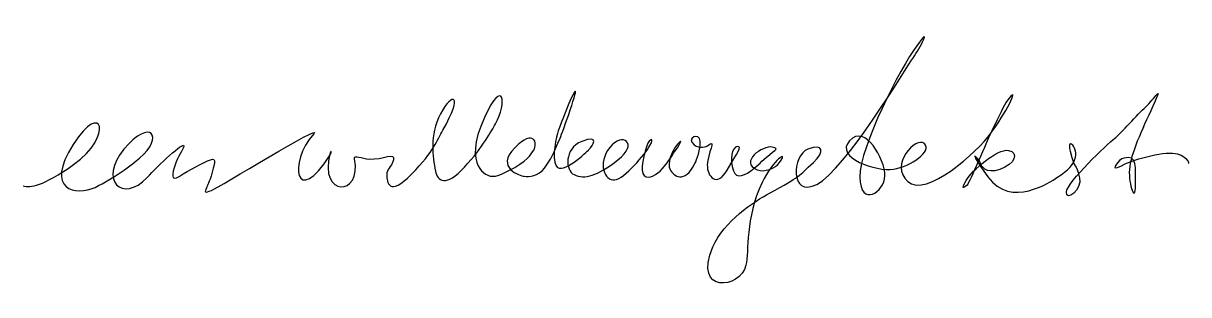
# Model space of a CAD drawing. Extents: x 65.8 to 143.9, y -157.7 to -139.6.
import ezdxf

# ---------------------------------------------------------------- set-up
doc = ezdxf.new("R2010")
doc.units = 0
doc.layers.add('LAAG_1', color=7, linetype='CONTINUOUS')

msp = doc.modelspace()

# ---------------------------------------------------------------- linework, layer by layer
at = {"layer": 'LAAG_1', "color": 250}
msp.add_open_spline([(65.752, -150.466), (66.21, -150.599), (67.047, -150.5), (69.126, -149.028), (71.832, -147.109), (71.049, -144.623), (69.092, -147.688), (67.135, -150.754), (69.288, -151.145), (70.56, -150.558), (71.832, -149.971), (73.052, -149.007), (73.535, -148.603), (75.239, -147.181), (74.29, -145.836), (72.493, -148.008), (70.777, -150.082), (72.4, -151.663), (74.059, -149.888), (74.787, -149.109), (76.524, -147.461), (76.506, -147.776), (76.489, -148.092), (76.103, -148.466), (75.928, -149.044), (75.752, -149.623), (75.603, -150.213), (76.214, -149.821), (76.861, -149.407), (77.863, -148.887), (78.105, -148.78), (78.713, -148.511), (78.624, -148.769), (78.414, -149.54), (78.203, -150.312), (78.109, -150.369), (78.028, -150.588), (77.89, -150.957), (77.92, -150.908), (78.361, -150.764), (78.802, -150.621), (85.998, -146.145), (85.231, -146.979), (83.463, -148.901), (84.033, -152.034), (86.334, -148.383), (86.494, -148.129), (86.364, -148.088), (86.323, -148.245), (85.535, -151.281), (88.494, -151.16), (87.956, -148.653), (87.888, -148.335), (88.466, -148.634), (88.94, -148.661), (89.872, -148.716), (90.731, -148.161), (90.573, -148.716), (90.416, -149.271), (90.126, -149.31), (90.124, -149.734), (90.121, -150.158), (90.249, -151.25), (91.792, -149.673), (93.334, -148.095), (93.488, -147.397), (93.881, -146.724), (95.314, -144.265), (94.497, -144.14), (93.731, -145.627), (92.966, -147.115), (93.211, -148.491), (93.384, -149.47), (93.5, -150.13), (94.102, -150.566), (95.347, -149.199), (96.592, -147.831), (97.141, -146.78), (97.414, -146.31), (98.227, -144.911), (97.949, -143.086), (96.675, -145.88), (95.129, -149.274), (96.95, -149.791), (97.061, -149.805), (97.557, -149.866), (97.914, -149.632), (98.257, -149.458), (99.586, -148.785), (99.76, -148.382), (99.977, -148.058), (100.269, -147.622), (100.016, -146.591), (98.715, -147.903), (97.361, -149.268), (99.1, -149.783), (99.334, -149.812), (99.663, -149.855), (100.283, -149.811), (100.701, -149.269), (101.086, -148.768), (101.354, -148.22), (101.749, -147.253), (101.897, -146.89), (103.095, -143.601), (102.708, -144.176), (102.45, -144.558), (101.776, -146.311), (101.624, -146.771), (101.518, -147.091), (101.161, -148.569), (101.493, -149.125), (101.893, -149.793), (103.567, -148.138), (103.685, -148.019), (103.935, -147.765), (104.458, -147.005), (103.207, -147.484), (101.984, -147.953), (102.116, -149.457), (102.684, -149.706), (103.439, -150.036), (104.199, -149.812), (105.625, -148.71), (107.051, -147.607), (105.934, -146.799), (105.081, -147.887), (104.229, -148.974), (104.745, -150.137), (105.407, -150.064), (106.068, -149.991), (107.435, -148.329), (107.777, -147.749), (108.101, -147.199), (107.755, -147.238), (107.561, -147.778), (107.226, -148.716), (107.11, -149.756), (107.512, -149.849), (108.383, -150.049), (109.243, -148.411), (109.475, -148.107), (109.915, -147.528), (110.02, -147.076), (109.43, -147.936), (109.301, -148.126), (108.888, -148.945), (109.123, -149.371), (109.359, -149.798), (110.087, -150.363), (110.786, -148.956), (110.919, -148.689), (111.167, -148.036), (111.152, -147.461), (111.137, -146.87), (110.129, -147.222), (110.74, -147.71), (111.102, -147.999), (111.554, -147.851), (111.712, -147.716), (112.225, -147.28), (111.651, -148.298), (111.622, -149.048), (111.593, -149.798), (112.254, -150.621), (112.945, -149.401), (113.636, -148.181), (114.018, -147.798), (113.636, -147.828), (113.254, -147.857), (113.121, -148.695), (113.371, -149.445), (113.567, -150.031), (114.149, -149.781), (114.767, -149.278), (114.938, -149.139), (115.113, -148.979), (115.282, -148.813), (116.061, -148.048), (116.576, -147.99), (115.973, -147.857), (115.37, -147.725), (113.705, -148.859), (114.974, -149.386), (115.428, -149.574), (116.197, -149.274), (116.464, -148.898), (117.12, -147.975), (116.032, -148.716), (115.297, -150.239), (114.139, -152.637), (114.431, -154.832), (114.209, -155.78), (113.842, -157.353), (110.637, -157.748), (111.99, -154.545), (112.71, -152.84), (114.776, -151.486), (115.782, -150.948), (117.946, -149.789), (117.673, -149.851), (118.737, -148.886), (119.53, -148.166), (119.412, -147.593), (118.369, -147.99), (117.326, -148.386), (117.105, -151.282), (118.972, -150.356), (120.839, -149.43), (125.028, -142.448), (125.439, -141.86), (125.85, -141.272), (126.748, -139.567), (125.66, -141.066), (124.572, -142.566), (121.838, -147.828), (121.853, -149.871), (121.867, -151.914), (123.513, -150.9), (123.528, -149.783), (123.543, -148.666), (122.206, -146.285), (121.162, -147.431), (120.118, -148.578), (122.97, -149.518), (124.116, -149.342), (125.263, -149.165), (126.727, -148.122), (126.178, -147.622), (125.63, -147.122), (123.808, -149.033), (125.057, -150.165), (126.307, -151.297), (129.701, -148.195), (130.643, -146.931), (131.583, -145.667), (132.583, -143.697), (131.863, -144.579), (131.405, -145.141), (130.477, -147.261), (129.805, -148.782), (129.421, -149.652), (129.121, -150.325), (129.041, -150.4), (128.82, -150.606), (128.6, -150.753), (128.981, -150.092), (129.364, -149.43), (131.069, -147.96), (131.819, -148.078), (132.568, -148.195), (132.23, -149.033), (131.245, -149.357), (130.26, -149.68), (129.987, -149.139), (129.923, -148.901), (129.857, -148.663), (128.879, -147.681), (130.437, -149.842), (131.995, -152.003), (134.626, -150.176), (135.067, -149.9), (135.89, -149.386), (136.129, -149.044), (136.273, -148.674), (136.57, -147.92), (135.686, -147.091), (135.949, -148.122), (136.302, -149.503), (136.302, -148.783), (136.581, -149.915), (136.783, -150.733), (135.64, -151.547), (135.699, -150.87), (135.758, -150.195), (138.462, -147.637), (138.918, -147.284), (139.374, -146.931), (140.461, -145.667), (141.02, -145.167), (141.579, -144.668), (142.269, -143.447), (141.505, -145.109), (140.741, -146.77), (140, -148.314), (139.926, -149.357), (139.853, -150.401), (140.344, -151.679), (140.33, -150.415), (140.314, -149.151), (140.496, -148.385), (139.553, -148.591), (139.257, -148.655), (138.448, -149.606), (139.403, -149.107), (140.358, -148.607), (142.421, -148.093), (143.137, -148.313), (143.901, -148.548), (143.901, -148.96), (143.901, -148.96)], degree=3, knots=[0, 0, 0, 0, 1, 1, 1, 2, 2, 2, 3, 3, 3, 4, 4, 4, 5, 5, 5, 6, 6, 6, 7, 7, 7, 8, 8, 8, 9, 9, 9, 10, 10, 10, 11, 11, 11, 12, 12, 12, 13, 13, 13, 14, 14, 14, 15, 15, 15, 16, 16, 16, 17, 17, 17, 18, 18, 18, 19, 19, 19, 20, 20, 20, 21, 21, 21, 22, 22, 22, 23, 23, 23, 24, 24, 24, 25, 25, 25, 26, 26, 26, 27, 27, 27, 28, 28, 28, 29, 29, 29, 30, 30, 30, 31, 31, 31, 32, 32, 32, 33, 33, 33, 34, 34, 34, 35, 35, 35, 36, 36, 36, 37, 37, 37, 38, 38, 38, 39, 39, 39, 40, 40, 40, 41, 41, 41, 42, 42, 42, 43, 43, 43, 44, 44, 44, 45, 45, 45, 46, 46, 46, 47, 47, 47, 48, 48, 48, 49, 49, 49, 50, 50, 50, 51, 51, 51, 52, 52, 52, 53, 53, 53, 54, 54, 54, 55, 55, 55, 56, 56, 56, 57, 57, 57, 58, 58, 58, 59, 59, 59, 60, 60, 60, 61, 61, 61, 62, 62, 62, 63, 63, 63, 64, 64, 64, 65, 65, 65, 66, 66, 66, 67, 67, 67, 68, 68, 68, 69, 69, 69, 70, 70, 70, 71, 71, 71, 72, 72, 72, 73, 73, 73, 74, 74, 74, 75, 75, 75, 76, 76, 76, 77, 77, 77, 78, 78, 78, 79, 79, 79, 80, 80, 80, 81, 81, 81, 82, 82, 82, 83, 83, 83, 84, 84, 84, 85, 85, 85, 86, 86, 86, 87, 87, 87, 88, 88, 88, 89, 89, 89, 90, 90, 90, 91, 91, 91, 92, 92, 92, 93, 93, 93, 94, 94, 94, 95, 95, 95, 96, 96, 96, 97, 97, 97, 98, 98, 98, 99, 99, 99, 100, 100, 100, 100], dxfattribs=at)

doc.saveas('drawing.dxf')
